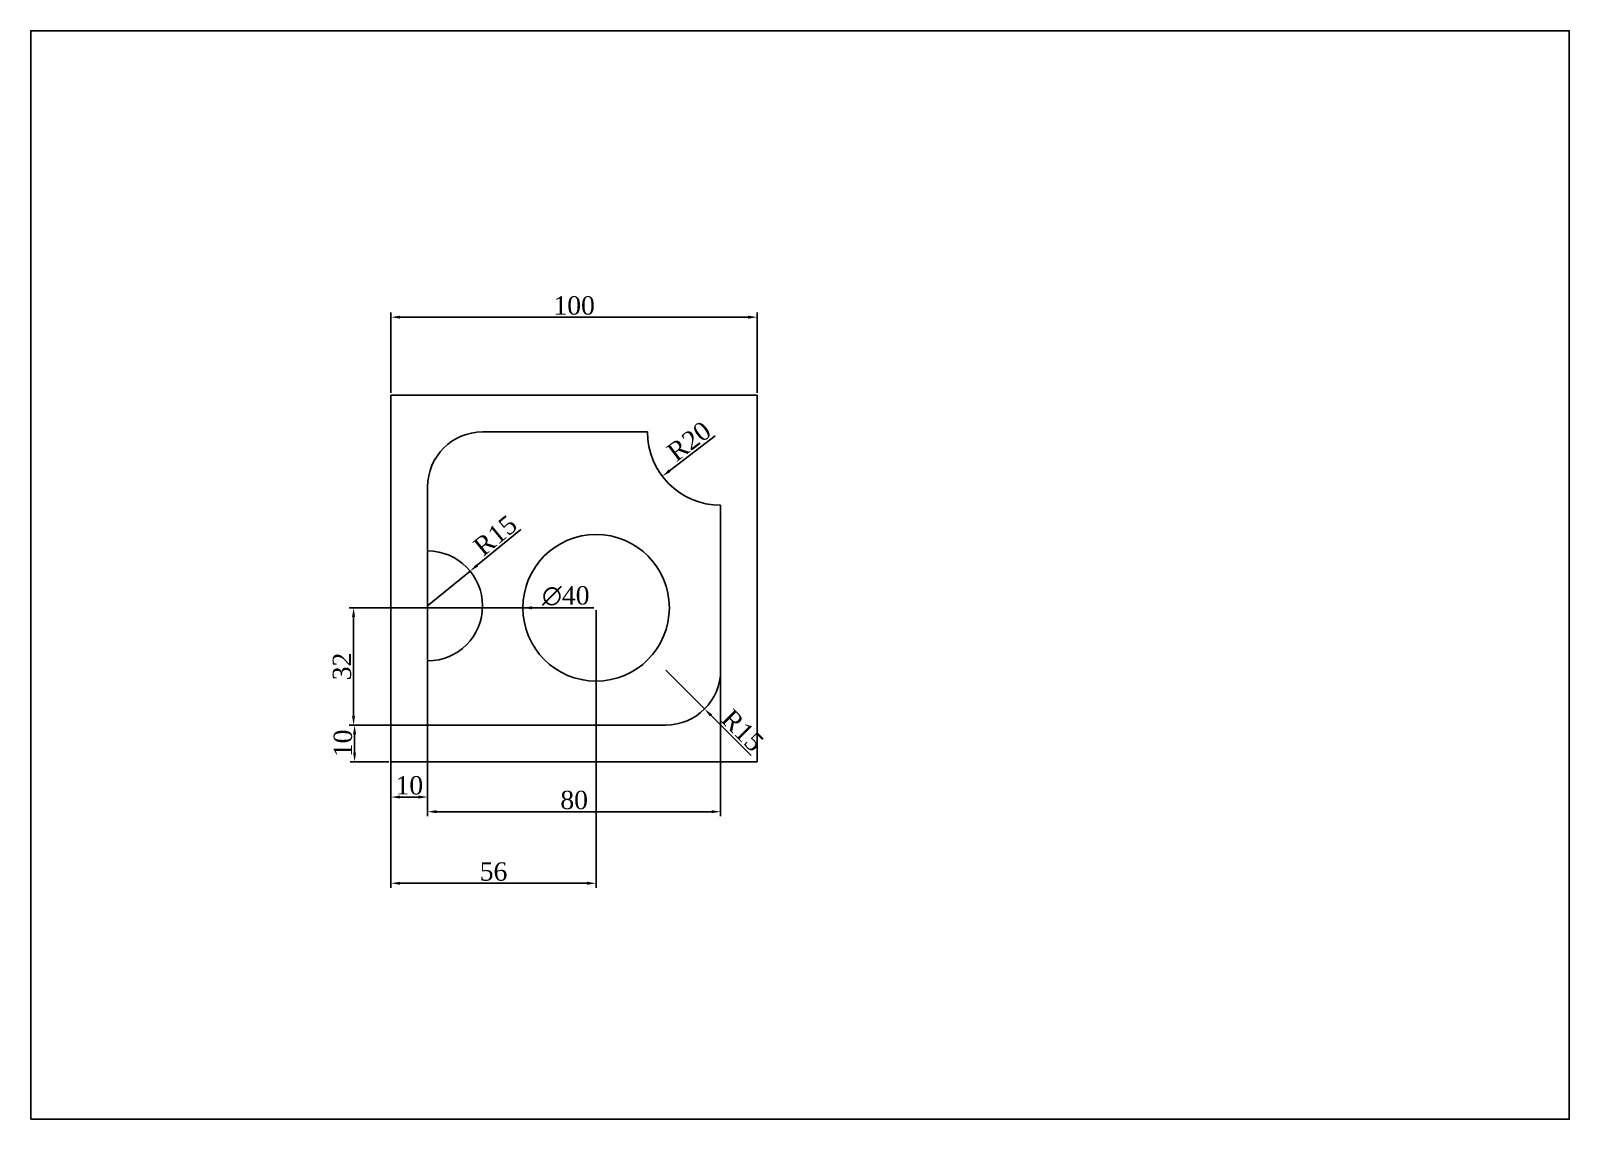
# Model space of a CAD drawing. Header units: millimetres. Extents: x 0 to 420, y 0 to 297.
import ezdxf

# ---------------------------------------------------------------- set-up
doc = ezdxf.new("R2010")
doc.units = ezdxf.units.MM
doc.styles.get("Standard").update_dxf_attribs({"font": 'times.ttf', "height": 5})
doc.dimstyles.new('ISO-25', dxfattribs={"dimtxt": 5, "dimasz": 2.5, "dimexe": 1.25, "dimexo": 0.625, "dimtad": 1, "dimdec": 0, "dimtxsty": 'Standard', "dimcen": 2.5, "dimadec": 0, "dimazin": 0, "dimtfac": 1, "dimtdec": 0, "dimtmove": 0, "dimatfit": 3, "dimfxl": 1, "dimarcsym": 0})

# ---------------------------------------------------------------- blocks, each defined once
blk = doc.blocks.new('*D1')
at = {"color": 0, "lineweight": -2, "transparency": 16777216}
for p, q in [((98.34, 198.17), (98.34, 220.11)), ((100.84, 218.86), (195.84, 218.86)), ((198.34, 198.17), (198.34, 220.11))]:
    blk.add_line(p, q, dxfattribs=at)
at = {"color": 0, "transparency": 16777216}
for points in [[(100.84, 219.27), (100.84, 218.44), (98.34, 218.86)], [(195.84, 219.27), (195.84, 218.44), (198.34, 218.86)]]:
    blk.add_solid(points, dxfattribs=at)
at = {"layer": 'Defpoints', "color": 0, "transparency": 16777216}
for p in [(198.34, 218.86), (98.34, 197.55), (198.34, 197.55)]:
    blk.add_point(p, dxfattribs=at)
at = {"color": 0, "transparency": 16777216, "insert": (148.34, 222.02), "char_height": 5, "attachment_point": 5}
blk.add_mtext('100', dxfattribs=at)
blk = doc.blocks.new('*D2')
at = {"color": 0, "lineweight": -2, "transparency": 16777216}
blk.add_line((152.78, 139.55), (136.84, 139.55), dxfattribs=at)
at = {"color": 0, "transparency": 16777216}
blk.add_solid([(136.84, 139.97), (136.84, 139.13), (134.34, 139.55)], dxfattribs=at)
at = {"layer": 'Defpoints', "color": 0, "transparency": 16777216}
for p in [(134.34, 139.55), (174.34, 139.55)]:
    blk.add_point(p, dxfattribs=at)
at = {"color": 0, "transparency": 16777216, "insert": (146.06, 142.78), "char_height": 5, "attachment_point": 5}
blk.add_mtext('∅40', dxfattribs=at)
blk = doc.blocks.new('*D3')
at = {"color": 0, "lineweight": -2, "transparency": 16777216}
blk.add_line((186.88, 186.44), (174.41, 176.96), dxfattribs=at)
at = {"color": 0, "transparency": 16777216}
blk.add_solid([(174.16, 177.29), (174.66, 176.62), (172.42, 175.44)], dxfattribs=at)
at = {"layer": 'Defpoints', "color": 0, "transparency": 16777216}
for p in [(188.34, 187.55), (172.42, 175.44)]:
    blk.add_point(p, dxfattribs=at)
at = {"color": 0, "transparency": 16777216, "insert": (179.72, 184.98), "char_height": 5, "attachment_point": 5, "rotation": 37.2537}
blk.add_mtext('R20', dxfattribs=at)
blk = doc.blocks.new('*D4')
at = {"color": 0, "lineweight": -2, "transparency": 16777216}
for p, q in [((173.34, 122.55), (183.94, 111.94)), ((196.63, 99.25), (185.71, 110.18))]:
    blk.add_line(p, q, dxfattribs=at)
at = {"color": 0, "transparency": 16777216}
blk.add_solid([(186.01, 110.47), (185.42, 109.88), (183.94, 111.94)], dxfattribs=at)
at = {"layer": 'Defpoints', "color": 0, "transparency": 16777216}
for p in [(173.34, 122.55), (183.94, 111.94)]:
    blk.add_point(p, dxfattribs=at)
at = {"color": 0, "transparency": 16777216, "insert": (194.3, 106.07), "char_height": 5, "attachment_point": 5, "rotation": 315}
blk.add_mtext('R15', dxfattribs=at)
blk = doc.blocks.new('*D5')
at = {"color": 0, "lineweight": -2, "transparency": 16777216}
for p, q in [((108.34, 171.92), (108.34, 82.66)), ((188.34, 166.92), (188.34, 82.66)), ((110.84, 83.91), (185.84, 83.91))]:
    blk.add_line(p, q, dxfattribs=at)
at = {"color": 0, "transparency": 16777216}
for points in [[(110.84, 84.33), (110.84, 83.5), (108.34, 83.91)], [(185.84, 84.33), (185.84, 83.5), (188.34, 83.91)]]:
    blk.add_solid(points, dxfattribs=at)
at = {"layer": 'Defpoints', "color": 0, "transparency": 16777216}
for p in [(108.34, 172.55), (188.34, 167.55), (188.34, 83.91)]:
    blk.add_point(p, dxfattribs=at)
at = {"color": 0, "transparency": 16777216, "insert": (148.34, 87.08), "char_height": 5, "attachment_point": 5}
blk.add_mtext('80', dxfattribs=at)
blk = doc.blocks.new('*D6')
at = {"color": 0, "lineweight": -2, "transparency": 16777216}
for p, q in [((98.34, 138.92), (98.34, 63.13)), ((154.34, 138.92), (154.34, 63.13)), ((151.84, 64.38), (100.84, 64.38))]:
    blk.add_line(p, q, dxfattribs=at)
at = {"color": 0, "transparency": 16777216}
for points in [[(100.84, 64.8), (100.84, 63.97), (98.34, 64.38)], [(151.84, 64.8), (151.84, 63.97), (154.34, 64.38)]]:
    blk.add_solid(points, dxfattribs=at)
at = {"layer": 'Defpoints', "color": 0, "transparency": 16777216}
for p in [(98.34, 139.55), (154.34, 139.55), (98.34, 64.38)]:
    blk.add_point(p, dxfattribs=at)
at = {"color": 0, "transparency": 16777216, "insert": (126.34, 67.55), "char_height": 5, "attachment_point": 5}
blk.add_mtext('56', dxfattribs=at)
blk = doc.blocks.new('*D7')
at = {"color": 0, "lineweight": -2, "transparency": 16777216}
for p, q in [((153.71, 139.55), (86.88, 139.55)), ((88.13, 137.05), (88.13, 110.05)), ((153.71, 107.55), (86.88, 107.55))]:
    blk.add_line(p, q, dxfattribs=at)
at = {"color": 0, "transparency": 16777216}
for points in [[(87.71, 137.05), (88.54, 137.05), (88.13, 139.55)], [(87.71, 110.05), (88.54, 110.05), (88.13, 107.55)]]:
    blk.add_solid(points, dxfattribs=at)
at = {"layer": 'Defpoints', "color": 0, "transparency": 16777216}
for p in [(154.34, 139.55), (88.13, 107.55), (154.34, 107.55)]:
    blk.add_point(p, dxfattribs=at)
at = {"color": 0, "transparency": 16777216, "insert": (84.96, 123.55), "char_height": 5, "attachment_point": 5, "rotation": 90}
blk.add_mtext('32', dxfattribs=at)
blk = doc.blocks.new('*D8')
at = {"color": 0, "lineweight": -2, "transparency": 16777216}
for p, q in [((97.71, 107.55), (87.15, 107.55)), ((88.4, 100.05), (88.4, 105.05)), ((97.71, 97.55), (87.15, 97.55))]:
    blk.add_line(p, q, dxfattribs=at)
at = {"color": 0, "transparency": 16777216}
for points in [[(87.99, 105.05), (88.82, 105.05), (88.4, 107.55)], [(87.99, 100.05), (88.82, 100.05), (88.4, 97.55)]]:
    blk.add_solid(points, dxfattribs=at)
at = {"layer": 'Defpoints', "color": 0, "transparency": 16777216}
for p in [(88.4, 107.55), (98.34, 107.55), (98.34, 97.55)]:
    blk.add_point(p, dxfattribs=at)
at = {"color": 0, "transparency": 16777216, "insert": (85.23, 102.55), "char_height": 5, "attachment_point": 5, "rotation": 90}
blk.add_mtext('10', dxfattribs=at)
blk = doc.blocks.new('*D9')
at = {"color": 0, "lineweight": -2, "transparency": 16777216}
for p, q in [((98.34, 96.92), (98.34, 86.66)), ((108.34, 96.92), (108.34, 86.66)), ((100.84, 87.91), (105.84, 87.91))]:
    blk.add_line(p, q, dxfattribs=at)
at = {"color": 0, "transparency": 16777216}
for points in [[(100.84, 88.33), (100.84, 87.49), (98.34, 87.91)], [(105.84, 88.33), (105.84, 87.49), (108.34, 87.91)]]:
    blk.add_solid(points, dxfattribs=at)
at = {"layer": 'Defpoints', "color": 0, "transparency": 16777216}
for p in [(98.34, 97.55), (108.34, 97.55), (108.34, 87.91)]:
    blk.add_point(p, dxfattribs=at)
at = {"color": 0, "transparency": 16777216, "insert": (103.34, 91.08), "char_height": 5, "attachment_point": 5}
blk.add_mtext('10', dxfattribs=at)
blk = doc.blocks.new('*D10')
at = {"color": 0, "lineweight": -2, "transparency": 16777216}
for p, q in [((133.82, 160.93), (121.87, 151.14)), ((108.34, 140.05), (119.94, 149.56))]:
    blk.add_line(p, q, dxfattribs=at)
at = {"color": 0, "transparency": 16777216}
blk.add_solid([(121.61, 151.46), (122.14, 150.82), (119.94, 149.56)], dxfattribs=at)
at = {"layer": 'Defpoints', "color": 0, "transparency": 16777216}
for p in [(119.94, 149.56), (108.34, 140.05)]:
    blk.add_point(p, dxfattribs=at)
at = {"color": 0, "transparency": 16777216, "insert": (126.81, 159.28), "char_height": 5, "attachment_point": 5, "rotation": 39.3333}
blk.add_mtext('R15', dxfattribs=at)

msp = doc.modelspace()

# ---------------------------------------------------------------- linework, layer by layer
for p, q in [((98.34, 197.55), (98.34, 97.55)), ((198.34, 197.55), (98.34, 197.55)), ((198.34, 97.55), (198.34, 197.55)), ((168.34, 187.55), (123.34, 187.55)), ((108.34, 172.55), (108.34, 155.05)), ((188.34, 122.55), (188.34, 167.55)), ((98.34, 97.55), (98.34, 139.55)), ((108.34, 125.05), (108.34, 107.55)), ((98.34, 97.55), (98.34, 107.55)), ((108.34, 107.55), (173.34, 107.55)), ((98.34, 97.55), (198.34, 97.55))]:
    msp.add_line(p, q)
msp.add_lwpolyline([(0, 0), (420, 0), (420, 297), (0, 297)], close=True)
msp.add_circle((154.34, 139.55), 20)
for centre, radius, start, end in [((123.34, 172.55), 15, 90, 180), ((188.34, 187.55), 20, 180, 270), ((108.34, 140.05), 15, 270, 90), ((173.34, 122.55), 15, 270, 0)]:
    msp.add_arc(centre, radius, start, end)

# ---------------------------------------------------------------- dimensions: what is measured, and where the dimension line sits
for base, p1, p2, picture, middle in [((198.34, 218.86), (98.34, 197.55), (198.34, 197.55), '*D1', (148.34, 222.02)), ((188.34, 83.91), (108.34, 172.55), (188.34, 167.55), '*D5', (148.34, 87.08)), ((98.34, 64.38), (154.34, 139.55), (98.34, 139.55), '*D6', (126.34, 67.55)), ((108.34, 87.91), (98.34, 97.55), (108.34, 97.55), '*D9', (103.34, 91.08))]:
    dim = msp.add_linear_dim(base=base, p1=p1, p2=p2, dimstyle='ISO-25')
    dim.commit()
    dim.dimension.update_dxf_attribs({"geometry": picture, "text_midpoint": middle})
dim = msp.add_radius_dim(center=(188.34, 187.55), mpoint=(172.42, 175.44), dimstyle='ISO-25')
dim.commit()
dim.dimension.update_dxf_attribs({"geometry": '*D3', "text_midpoint": (181.64, 182.46), "dimtype": 164})
for center, mpoint, picture, middle in [((108.34, 140.05), (119.94, 149.56), '*D10', (126.81, 159.28)), ((173.34, 122.55), (183.94, 111.94), '*D4', (194.3, 106.07))]:
    dim = msp.add_radius_dim(center=center, mpoint=mpoint, dimstyle='ISO-25')
    dim.commit()
    dim.dimension.update_dxf_attribs({"geometry": picture, "text_midpoint": middle})
dim = msp.add_diameter_dim_2p(p1=(174.34, 139.55), p2=(134.34, 139.55), dimstyle='ISO-25')
dim.commit()
dim.dimension.update_dxf_attribs({"geometry": '*D2', "text_midpoint": (146.06, 139.55), "dimtype": 163})
for base, p1, p2, picture, middle in [((88.13, 107.55), (154.34, 139.55), (154.34, 107.55), '*D7', (84.96, 123.55)), ((88.4, 107.55), (98.34, 97.55), (98.34, 107.55), '*D8', (85.23, 102.55))]:
    dim = msp.add_linear_dim(base=base, p1=p1, p2=p2, angle=90, dimstyle='ISO-25')
    dim.commit()
    dim.dimension.update_dxf_attribs({"geometry": picture, "text_midpoint": middle})

doc.saveas('drawing.dxf')
